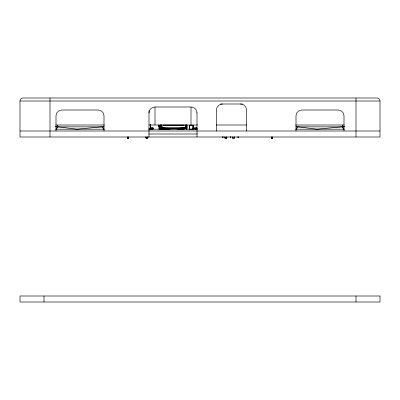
<?xml version="1.0" encoding="UTF-8"?>
<svg xmlns="http://www.w3.org/2000/svg" width="400" height="400" viewBox="0 0 400 400"><rect width="100%" height="100%" fill="white"/><g stroke="black" fill="none" stroke-linecap="round" stroke-linejoin="round"><path stroke-width="0.6" d="M177.925 129.17L180.97 129.175L180.98 127.965M147.82 138.11L147.835 136.885L147.82 138.11L146.015 138.07L145.995 136.85M226.795 138.11L226.815 136.885L226.795 138.11L225.015 138.07L224.975 136.865M232.595 136.865L232.635 138.07L234.415 138.11L234.435 136.885M57.58 125.115L57.545 126.855L57.605 125.115M150.3 129.11L150.385 124.785M186.25 125.57L185.615 127.785L185.825 125.205M234.415 138.11L234.405 136.85M193.19 126.075L193.15 125.335L193.075 129.19L193.15 125.335L189.335 125.335L189.315 129.14L193.125 129.18L193.19 128.42M128.145 137.005L128.065 138.8L127.965 137.005M272.145 137.005L272.065 138.8L271.965 137.005M159.57 126.075L159.605 125.335L160.705 125.34M189.285 126.075C189.35 122.895 189.46 131.7 189.285 128.42M128.035 137.005L127.935 138.8L127.855 137.005M272.035 137.005L271.935 138.8L271.855 137.005M150.53 124.785L150.265 129.11L150.19 127.875M160.92 124.995L160.6 129.105L160.325 125.12L160.285 129.275M179.68 129.32L179.775 128.09M159.14 126.805L159.235 125.635M159.57 125.82C159.65 123.515 159.75 132.16 159.535 128.03M158.76 129.18L159.055 125.655M185.775 127.645L173.74 128.75L186.475 128.425L186.81 124.815M222.975 136.75L222.86 137.96L222.75 136.75M230.595 136.75L230.48 137.96L230.365 136.75M238.21 136.75L238.1 137.96L237.985 136.75M151.01 127.67L150.91 128.67L151.01 127.67L152.98 127.67L153.08 128.67L152.98 127.67M194.825 127.67L194.725 128.67L194.825 127.67L196.795 127.67L196.895 128.67L196.795 127.67M186.235 129.215L186.365 128.03M187.07 125.08L186.625 129.135L186.43 126.795M185.85 126.635L186.14 125.005M185.685 127.75L186.225 124.9M189.39 125.4L189.39 129.095M186.475 128.425L186.85 127.98L186.615 125.05M56 129.2L58.1 126.86L76.855 129.2L101.9 126.86L104 129.2M296 129.2L298.1 126.86L316.855 129.2L341.9 126.86L344 129.2M153.11 128.67L153.135 129.2L150.88 129.17L150.85 128.64L153.135 128.64M196.925 128.67L196.95 129.2L194.695 129.17L194.665 128.64L196.95 128.64M169.5 129.175L162.79 129.015L163.735 129.2L165.59 128.15M181.8 128.15L183.685 129.2L184.645 128.665M183.685 129.2L184.755 128.63M159.78 125.36L159.78 129.14M193.015 129.135L193.015 125.365M184.415 127.885L178.23 128.75L161.115 128.515L160.83 124.8M184.385 127.945L178.23 128.75L173.74 128.71L181.325 128.3M184.385 128.2L178.23 128.75L186.45 128.37L181.455 129.2L173.74 128.71M146.015 138.07L147.76 138.07M225.015 138.07L226.76 138.07M232.635 138.07L234.38 138.07M56 126.86L57.5 126.86M167.16 128.375L173.71 128.78L166.1 129.2L161.02 128.465L173.71 128.78L161.68 127.72L161.59 124.705M164.815 129.18L166.435 129.155M182.345 128.145L183.975 128.14M162.585 127.825L185.53 127.795L185.515 124.795M20 101L380 101L380 137L20 137L20 101A3 3 0 0 1 23 98L377 98A3 3 0 0 1 380 101M220.625 104L242.395 104M55.745 125L104.51 125M149 125L197.6 125M216.245 125L246.755 125M295.49 125L344.255 125M55.69 126.77L57.49 126.77M342.5 126.86L344.31 126.77M55.69 126.86L104 126.86L102.5 126.86M344.31 126.86L296 126.86L297.5 126.86M161.68 127.72L169.19 128.75L162.685 128.155M166.835 128.15L179.93 128.15M148.915 129.11L150.445 129.11L150.34 124.785M162.755 129.185L159.6 129.14L159.57 128.675M55.66 129.2L104.4 129.2M148.765 129.2L197.5 129.2M295.6 129.2L344.34 129.2M20 131L380 131M148.765 134L197.5 134M180.98 129.155L183.145 129.19M160.9 128.33L173.71 128.75M342.5 126.77L344 126.86M162.345 128.27L163.735 129.2M148.915 128.05L150.445 129.11M159.66 129.19L159.57 128.42M161.36 125.37L162.42 127.6M161.44 126.635L161.765 127.72M232.48 137L232.78 138.2M224.86 137L225.16 138.2M145.855 137L146.155 138.2M158.885 125.085L159.63 128.585L158.86 125.015M160.395 125.06L160.62 126.18M160.6 126.255L160.39 125.155L160.81 129.28M158.825 125.08L159.015 126.82M159.28 125.66L159.41 126.845M160.335 125.21L160.585 128.05M186.84 125.655L187.135 129.18M160.835 125.045L161.115 128.515M342.36 127.04L342.3 125.015M195.795 128.64L195.825 129.2M151.98 128.64L152.01 129.2M342.325 125.11L342.4 126.85M180.965 127.95L180.97 129.175M161.945 124.785L161.965 127.825M356 98L356 137M356 296L356 302M344 131L344 116A6 6 0 0 0 338 110L302 110A6 6 0 0 0 296 116L296 131M246.5 131L246.5 110A6 6 0 0 0 240.5 104M216.5 131L216.5 110A6 6 0 0 1 222.5 104M197 112.645L197 137M191 107.09L191 125M155 107.09L155 125M149 110.6L149 137M104 131L104 116A6 6 0 0 0 98 110L62 110A6 6 0 0 0 56 116L56 131M50 98L50 137M44 296L44 302M149 113A6 6 0 0 1 155 107L191 107A6 6 0 0 1 197 113M184.21 125.06L184.02 125.39L163.4 125.39L163.21 125.06L184.21 125.06M380 296L20 296L20 302L380 302L380 296"/></g></svg>
